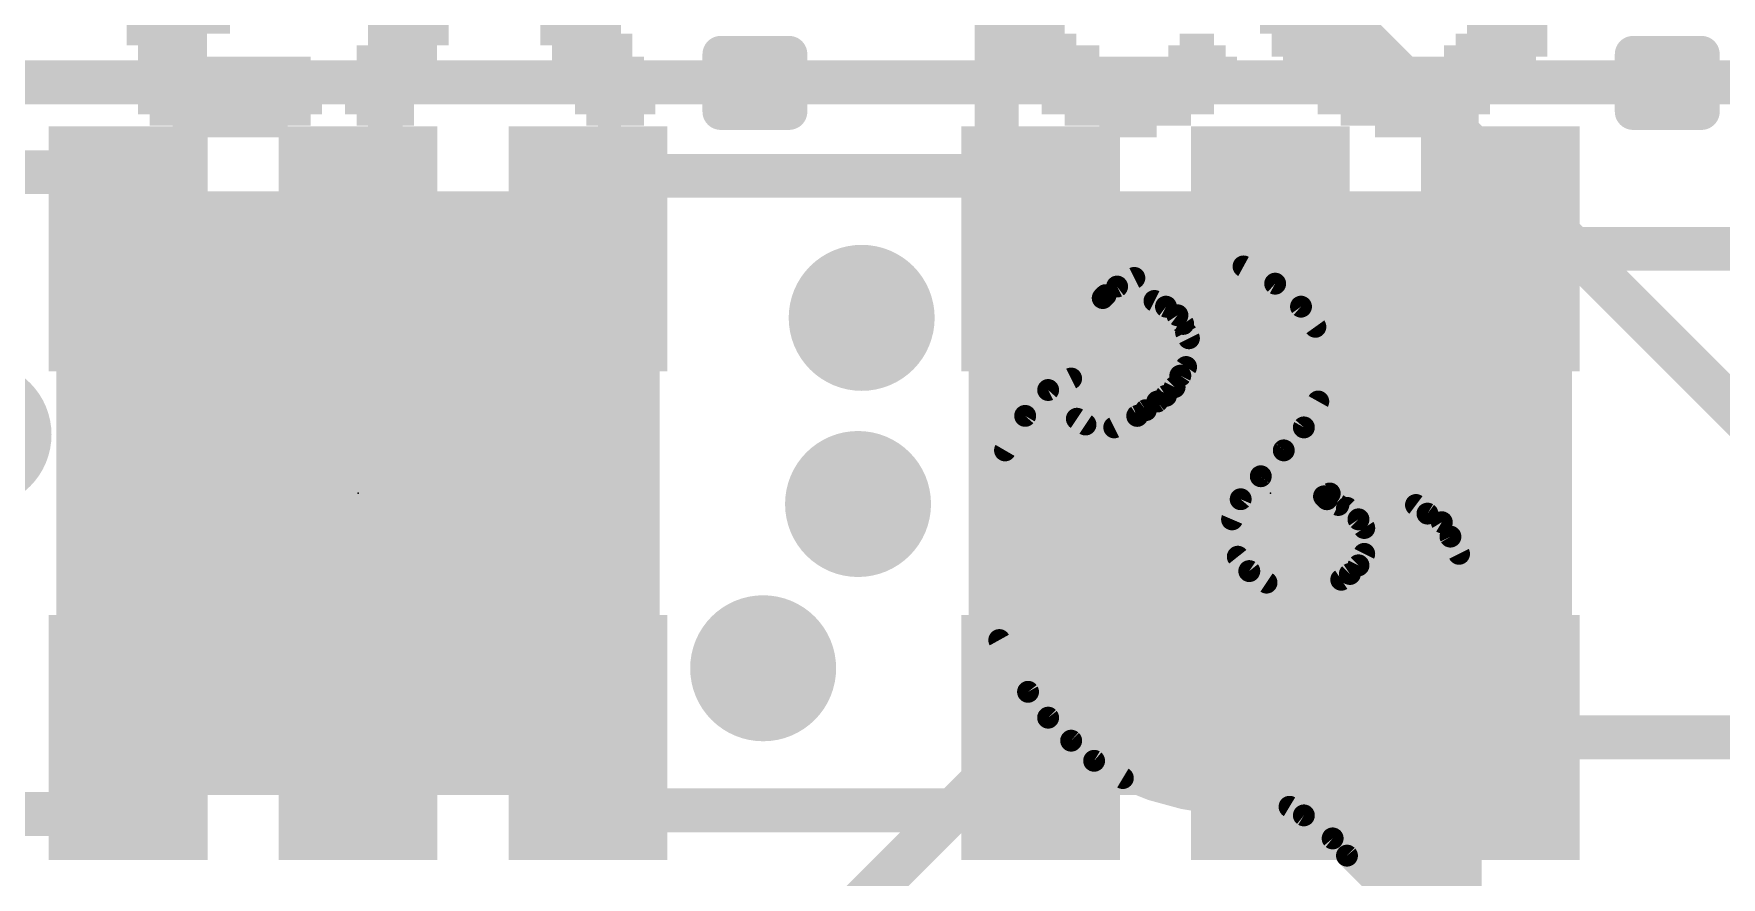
# Model space of a CAD drawing. Extents: x 0 to 108, y -62 to 34.
# Drawn here: x 14.43 to 20.3, y 19.3 to 22.24 of the extents above; entities that cross this region are included whole.
import ezdxf

# ---------------------------------------------------------------- set-up
doc = ezdxf.new("R2010")
doc.units = 0
for name, color, linetype in [('1', 12, 'CONTINUOUS'), ('16', 132, 'CONTINUOUS'), ('18', 110, 'CONTINUOUS'), ('21', 253, 'CONTINUOUS'), ('22', 253, 'CONTINUOUS'), ('23', 53, 'CONTINUOUS'), ('29', 253, 'CONTINUOUS'), ('39', 12, 'CONTINUOUS'), ('51', 253, 'CONTINUOUS')]:
    doc.layers.add(name, color=color, linetype=linetype)

# ---------------------------------------------------------------- blocks, each defined once
blk = doc.blocks.new('RECT')
blk.add_solid([(-0.5, -0.5), (0.5, -0.5), (-0.5, 0.5), (0.5, 0.5)])
blk = doc.blocks.new('ROUNDV')
at = {"const_width": 0.5}
blk.add_lwpolyline([(0, -0.25, 1), (0, 0.25, 1), (0, -0.25)], format="xyb", dxfattribs=at)

msp = doc.modelspace()

# ---------------------------------------------------------------- linework, layer by layer
at = {"layer": '1', "const_width": 0.1524}
for points in [[(32.0675, 22.0663), (8.255, 22.0663)], [(14.7194, 21.7542), (13.2587, 21.7542)], [(14.7575, 21.7161), (14.7194, 21.7542)], [(14.7575, 21.4875), (14.7575, 21.7161)], [(16.3575, 21.6526), (16.4464, 21.7415)], [(16.4464, 21.7415), (17.8309, 21.7415)], [(17.8309, 21.7415), (17.9325, 21.6399)], [(16.3575, 21.4875), (16.3575, 21.6526)], [(17.9325, 21.6399), (17.9325, 21.4875)], [(15.5575, 21.4875), (15.5575, 21.0185)], [(18.7325, 21.4875), (18.7325, 21.0185)], [(19.5325, 21.4875), (21.1075, 21.4875)], [(15.5575, 19.7875), (15.5575, 20.2883)], [(18.7325, 19.7875), (18.7325, 20.2883)], [(14.7575, 19.5335), (14.7575, 19.7875)], [(16.3575, 19.6478), (16.3575, 19.7875)], [(17.9325, 19.7875), (17.9325, 19.5335)], [(21.1075, 19.7875), (19.5325, 19.7875)], [(16.4718, 19.5335), (16.3575, 19.6478)], [(13.2206, 19.5208), (14.7448, 19.5208)], [(14.7448, 19.5208), (14.7575, 19.5335)], [(17.9325, 19.5335), (16.4718, 19.5335)]]:
    msp.add_lwpolyline(points, dxfattribs=at)
at = {"layer": '1', "const_width": 0.0762}
for points in [[(14.7463, 21.7811, 1), (14.6925, 21.7273)], [(14.7194, 21.7161, 1), (14.7194, 21.7923)], [(14.7956, 21.7161, 1), (14.7194, 21.7161)], [(16.4464, 21.7796, 1), (16.4464, 21.7034)], [(16.4733, 21.7146, 1), (16.4195, 21.7684)], [(17.8578, 21.7684, 1), (17.804, 21.7146)], [(17.8309, 21.7034, 1), (17.8309, 21.7796)], [(14.7306, 21.6892, 1), (14.7844, 21.743)], [(16.3956, 21.6526, 1), (16.3194, 21.6526)], [(16.3306, 21.6795, 1), (16.3844, 21.6257)], [(17.9706, 21.6399, 1), (17.8944, 21.6399)], [(17.9056, 21.613, 1), (17.9594, 21.6668)], [(15.5956, 21.4875, 1), (15.5194, 21.4875)], [(18.7706, 21.4875, 1), (18.6944, 21.4875)], [(19.5325, 21.5256, 1), (19.5325, 21.4494)], [(14.7194, 21.4875, 1), (14.7956, 21.4875)], [(16.3194, 21.4875, 1), (16.3956, 21.4875)], [(17.8944, 21.4875, 1), (17.9706, 21.4875)], [(15.5194, 21.0185, 1), (15.5956, 21.0185)], [(18.6944, 21.0185, 1), (18.7706, 21.0185)], [(15.5956, 20.2883, 1), (15.5194, 20.2883)], [(18.7706, 20.2883, 1), (18.6944, 20.2883)], [(14.7956, 19.7875, 1), (14.7194, 19.7875)], [(16.3956, 19.7875, 1), (16.3194, 19.7875)], [(17.9706, 19.7875, 1), (17.8944, 19.7875)], [(19.5325, 19.8256, 1), (19.5325, 19.7494)], [(15.5194, 19.7875, 1), (15.5956, 19.7875)], [(18.6944, 19.7875, 1), (18.7706, 19.7875)], [(16.3194, 19.6478, 1), (16.3956, 19.6478)], [(16.3844, 19.6747, 1), (16.3306, 19.6209)], [(14.7179, 19.5477, 1), (14.7717, 19.4939)], [(14.7194, 19.5335, 1), (14.7956, 19.5335)], [(14.7844, 19.5066, 1), (14.7306, 19.5604)], [(14.7448, 19.4827, 1), (14.7448, 19.5589)], [(16.4718, 19.5716, 1), (16.4718, 19.4954)], [(16.4449, 19.5066, 1), (16.4987, 19.5604)], [(17.8944, 19.5335, 1), (17.9706, 19.5335)], [(17.9325, 19.4954, 1), (17.9325, 19.5716)]]:
    msp.add_lwpolyline(points, format="xyb", dxfattribs=at)
at = {"layer": '16', "const_width": 0.1524}
for points in [[(17.78, 19.685), (17.78, 25.4)], [(18.796, 22.479), (23.5744, 17.7006)], [(17.145, 19.05), (17.78, 19.685)]]:
    msp.add_lwpolyline(points, dxfattribs=at)
at = {"layer": '16', "const_width": 0.0762}
for points in [[(17.8069, 19.6581, 1), (17.7531, 19.7119)], [(17.7419, 19.685, 1), (17.8181, 19.685)]]:
    msp.add_lwpolyline(points, format="xyb", dxfattribs=at)
at = {"layer": '21', "const_width": 0.127}
for points in [[(16.8195, 22.0645), (16.8195, 22.1645)], [(16.8195, 22.1645), (17.0575, 22.1645)], [(17.0575, 22.1645), (17.0575, 21.9645)], [(19.9945, 22.0645), (19.9945, 22.1645)], [(19.9945, 22.1645), (20.2325, 22.1645)], [(20.2325, 22.1645), (20.2325, 21.9645)], [(16.9575, 22.0645), (16.8195, 22.0645)], [(16.8195, 21.9645), (16.8195, 22.0645)], [(20.1325, 22.0645), (19.9945, 22.0645)], [(19.9945, 21.9645), (19.9945, 22.0645)], [(17.0575, 21.9645), (16.8195, 21.9645)], [(20.2325, 21.9645), (19.9945, 21.9645)]]:
    msp.add_lwpolyline(points, dxfattribs=at)
at = {"layer": '21', "const_width": 0.0635}
for points in [[(16.8513, 22.1645, 1), (16.7878, 22.1645)], [(16.8195, 22.1962, 1), (16.8195, 22.1328)], [(17.0892, 22.1645, 1), (17.0258, 22.1645)], [(17.0575, 22.1328, 1), (17.0575, 22.1962)], [(19.9945, 22.1962, 1), (19.9945, 22.1328)], [(20.0263, 22.1645, 1), (19.9628, 22.1645)], [(20.2643, 22.1645, 1), (20.2008, 22.1645)], [(20.2325, 22.1328, 1), (20.2325, 22.1962)], [(16.8195, 22.0963, 1), (16.8195, 22.0328)], [(16.8513, 22.0645, 1), (16.7878, 22.0645)], [(16.7878, 22.0645, 1), (16.8513, 22.0645)], [(16.9575, 22.0328, 1), (16.9575, 22.0963)], [(19.9945, 22.0963, 1), (19.9945, 22.0328)], [(20.0263, 22.0645, 1), (19.9628, 22.0645)], [(19.9628, 22.0645, 1), (20.0263, 22.0645)], [(20.1325, 22.0328, 1), (20.1325, 22.0963)], [(16.8195, 21.9962, 1), (16.8195, 21.9328)], [(17.0575, 21.9328, 1), (17.0575, 21.9962)], [(19.9945, 21.9962, 1), (19.9945, 21.9328)], [(20.2325, 21.9328, 1), (20.2325, 21.9962)], [(16.7878, 21.9645, 1), (16.8513, 21.9645)], [(17.0258, 21.9645, 1), (17.0892, 21.9645)], [(19.9628, 21.9645, 1), (20.0263, 21.9645)], [(20.2008, 21.9645, 1), (20.2643, 21.9645)]]:
    msp.add_lwpolyline(points, format="xyb", dxfattribs=at)
at = {"layer": '22', "const_width": 0.0762}
for points in [[(18.259, 21.386), (18.339, 21.416)], [(18.3289, 21.4122), (18.6643, 21.4122)], [(18.339, 21.416), (18.429, 21.446)], [(18.429, 21.446), (18.529, 21.446)], [(18.529, 21.446), (18.639, 21.426)], [(18.639, 21.426), (18.749, 21.366)], [(18.159, 21.326), (18.199, 21.356)], [(18.199, 21.356), (18.259, 21.386)], [(18.749, 21.366), (18.839, 21.286)], [(18.149, 21.316), (18.159, 21.326)], [(18.179, 21.316), (18.149, 21.316)], [(18.1723, 21.336), (18.7828, 21.336)], [(18.209, 21.326), (18.179, 21.316)], [(18.239, 21.326), (18.209, 21.326)], [(18.279, 21.316), (18.239, 21.326)], [(18.329, 21.306), (18.279, 21.316)], [(18.369, 21.286), (18.329, 21.306)], [(18.409, 21.256), (18.369, 21.286)], [(18.839, 21.286), (18.889, 21.216)], [(18.4039, 21.2598), (18.8577, 21.2598)], [(18.429, 21.226), (18.409, 21.256)], [(18.439, 21.196), (18.429, 21.226)], [(18.449, 21.176), (18.439, 21.196)], [(18.4452, 21.1836), (18.8998, 21.1836)], [(18.459, 21.146), (18.449, 21.176)], [(18.889, 21.216), (18.919, 21.126)], [(18.439, 21.076), (18.449, 21.116)], [(18.4469, 21.1074), (18.919, 21.1074)], [(18.449, 21.116), (18.459, 21.146)], [(18.919, 21.126), (18.919, 21.046)], [(18.399, 21.006), (18.419, 21.046)], [(18.419, 21.046), (18.439, 21.076)], [(18.919, 21.046), (18.899, 20.956)], [(17.879, 20.906), (17.959, 20.996)], [(17.959, 20.996), (18.039, 21.036)], [(18.0294, 21.0312), (18.039, 21.0312)], [(18.039, 21.036), (18.039, 20.956)], [(18.369, 20.976), (18.399, 21.006)], [(18.4116, 21.0312), (18.9157, 21.0312)], [(17.9226, 20.955), (18.0393, 20.955)], [(18.039, 20.956), (18.059, 20.896)], [(18.299, 20.926), (18.339, 20.956)], [(18.3377, 20.955), (18.8984, 20.955)], [(18.339, 20.956), (18.369, 20.976)], [(18.899, 20.956), (18.849, 20.866)], [(17.809, 20.786), (17.879, 20.906)], [(17.8631, 20.8788), (18.0848, 20.8788)], [(18.059, 20.896), (18.089, 20.876)], [(18.089, 20.876), (18.119, 20.866)], [(18.189, 20.866), (18.269, 20.906)], [(18.2146, 20.8788), (18.8561, 20.8788)], [(18.269, 20.906), (18.299, 20.926)], [(18.119, 20.866), (18.189, 20.866)], [(18.849, 20.866), (18.779, 20.786)], [(17.759, 20.646), (17.809, 20.786)], [(17.8187, 20.8026), (18.7935, 20.8026)], [(18.779, 20.786), (18.699, 20.696)], [(17.7877, 20.7264), (18.726, 20.7264)], [(18.699, 20.696), (18.629, 20.616)], [(17.729, 20.486), (17.759, 20.646)], [(17.7605, 20.6502), (18.6589, 20.6502)], [(18.919, 20.626), (18.939, 20.636)], [(18.939, 20.636), (18.959, 20.636)], [(18.959, 20.636), (18.999, 20.646)], [(18.999, 20.646), (19.079, 20.646)], [(19.079, 20.646), (19.139, 20.636)], [(19.139, 20.636), (19.239, 20.596)], [(18.629, 20.616), (18.599, 20.546)], [(18.929, 20.616), (18.919, 20.626)], [(18.969, 20.596), (18.929, 20.616)], [(18.999, 20.586), (18.969, 20.596)], [(19.039, 20.546), (18.999, 20.586)], [(19.239, 20.596), (19.279, 20.566)], [(17.7455, 20.574), (18.611, 20.574)], [(18.599, 20.546), (18.599, 20.476)], [(19.011, 20.574), (19.2683, 20.574)], [(19.059, 20.516), (19.039, 20.546)], [(19.069, 20.486), (19.059, 20.516)], [(19.279, 20.566), (19.329, 20.536)], [(19.329, 20.536), (19.359, 20.486)], [(17.739, 20.306), (17.729, 20.486)], [(17.7312, 20.4978), (18.599, 20.4978)], [(18.599, 20.476), (18.619, 20.416)], [(19.0651, 20.4978), (19.3519, 20.4978)], [(19.069, 20.456), (19.069, 20.486)], [(19.359, 20.486), (19.389, 20.426)], [(17.7326, 20.4216), (18.6171, 20.4216)], [(18.619, 20.416), (18.659, 20.366)], [(19.039, 20.386), (19.059, 20.426)], [(19.0568, 20.4216), (19.3905, 20.4216)], [(19.059, 20.426), (19.069, 20.456)], [(19.389, 20.426), (19.409, 20.366)], [(17.7368, 20.3454), (18.6899, 20.3454)], [(18.659, 20.366), (18.719, 20.326)], [(18.979, 20.336), (19.009, 20.356)], [(18.9931, 20.3454), (19.4113, 20.3454)], [(19.009, 20.356), (19.039, 20.386)], [(19.409, 20.366), (19.429, 20.186)], [(17.789, 20.126), (17.739, 20.306)], [(18.719, 20.326), (18.799, 20.306)], [(18.799, 20.306), (18.879, 20.306)], [(18.879, 20.306), (18.929, 20.316)], [(18.929, 20.316), (18.979, 20.336)], [(17.7492, 20.2692), (19.4198, 20.2692)], [(17.7704, 20.193), (19.4282, 20.193)], [(19.429, 20.186), (19.429, 18.906)], [(17.889, 19.946), (17.789, 20.126)], [(17.7941, 20.1168), (19.429, 20.1168)], [(17.8364, 20.0406), (19.429, 20.0406)], [(17.8788, 19.9644), (19.429, 19.9644)], [(17.959, 19.856), (17.889, 19.946)], [(17.934, 19.8882), (19.429, 19.8882)], [(18.039, 19.776), (17.959, 19.856)], [(18.003, 19.812), (19.429, 19.812)], [(18.119, 19.706), (18.039, 19.776)], [(18.0849, 19.7358), (19.429, 19.7358)], [(18.219, 19.646), (18.119, 19.706)], [(18.1963, 19.6596), (19.429, 19.6596)], [(18.319, 19.606), (18.219, 19.646)], [(18.429, 19.576), (18.319, 19.606)], [(18.4019, 19.5834), (19.429, 19.5834)], [(18.549, 19.556), (18.429, 19.576)], [(18.739, 19.556), (18.549, 19.556)], [(18.799, 19.546), (18.739, 19.556)], [(18.849, 19.516), (18.799, 19.546)], [(18.949, 19.436), (18.849, 19.516)], [(18.86, 19.5072), (19.429, 19.5072)], [(18.999, 19.376), (18.949, 19.436)], [(18.9532, 19.431), (19.429, 19.431)], [(19.129, 19.246), (18.999, 19.376)], [(19.0202, 19.3548), (19.429, 19.3548)], [(19.0964, 19.2786), (19.429, 19.2786)]]:
    msp.add_lwpolyline(points, dxfattribs=at)
at = {"layer": '22', "const_width": 0.0381}
for points in [[(18.3289, 21.4313, 1), (18.3289, 21.3932)], [(18.333, 21.4341, 1), (18.345, 21.3979)], [(18.3457, 21.3982, 1), (18.3323, 21.4338)], [(18.429, 21.4651, 1), (18.429, 21.427)], [(18.435, 21.4279, 1), (18.423, 21.4641)], [(18.5324, 21.4647, 1), (18.5256, 21.4273)], [(18.529, 21.427, 1), (18.529, 21.4651)], [(18.6481, 21.4427, 1), (18.6299, 21.4093)], [(18.6356, 21.4073, 1), (18.6424, 21.4447)], [(18.6643, 21.3932, 1), (18.6643, 21.4313)], [(18.1905, 21.373, 1), (18.2075, 21.339)], [(18.2104, 21.3408, 1), (18.1876, 21.3712)], [(18.2523, 21.4038, 1), (18.2657, 21.3682)], [(18.2675, 21.369, 1), (18.2505, 21.403)], [(18.7617, 21.3802, 1), (18.7363, 21.3518)], [(18.7399, 21.3493, 1), (18.7581, 21.3827)], [(18.149, 21.3351, 1), (18.149, 21.297)], [(18.1355, 21.3295, 1), (18.1625, 21.3025)], [(18.1476, 21.3412, 1), (18.1704, 21.3108)], [(18.1725, 21.3125, 1), (18.1455, 21.3395)], [(18.1723, 21.3551, 1), (18.1723, 21.317)], [(18.173, 21.3341, 1), (18.185, 21.2979)], [(18.179, 21.297, 1), (18.179, 21.3351)], [(18.209, 21.3451, 1), (18.209, 21.307)], [(18.215, 21.3079, 1), (18.203, 21.3441)], [(18.2436, 21.3445, 1), (18.2344, 21.3075)], [(18.239, 21.307, 1), (18.239, 21.3451)], [(18.2827, 21.3347, 1), (18.2753, 21.2973)], [(18.2744, 21.2975, 1), (18.2836, 21.3345)], [(18.3375, 21.323, 1), (18.3205, 21.289)], [(18.3253, 21.2873, 1), (18.3327, 21.3247)], [(18.3804, 21.3012, 1), (18.3576, 21.2708)], [(18.3605, 21.269, 1), (18.3775, 21.303)], [(18.7828, 21.317, 1), (18.7828, 21.3551)], [(18.8545, 21.2971, 1), (18.8235, 21.2749)], [(18.8263, 21.2718, 1), (18.8517, 21.3002)], [(18.4039, 21.2789, 1), (18.4039, 21.2408)], [(18.4249, 21.2666, 1), (18.3931, 21.2454)], [(18.3976, 21.2408, 1), (18.4204, 21.2712)], [(18.4471, 21.232, 1), (18.4109, 21.22)], [(18.8577, 21.2408, 1), (18.8577, 21.2789)], [(18.4131, 21.2154, 1), (18.4449, 21.2366)], [(18.456, 21.2045, 1), (18.422, 21.1875)], [(18.4209, 21.19, 1), (18.4571, 21.202)], [(18.4452, 21.2027, 1), (18.4452, 21.1646)], [(18.4671, 21.182, 1), (18.4309, 21.17)], [(18.432, 21.1675, 1), (18.466, 21.1845)], [(18.9071, 21.222, 1), (18.8709, 21.21)], [(18.8735, 21.2049, 1), (18.9045, 21.2271)], [(18.8998, 21.1646, 1), (18.8998, 21.2027)], [(18.4469, 21.1265, 1), (18.4469, 21.0884)], [(18.4675, 21.1114, 1), (18.4305, 21.1206)], [(18.4771, 21.14, 1), (18.4409, 21.152)], [(18.4409, 21.14, 1), (18.4771, 21.152)], [(18.9381, 21.126, 1), (18.9, 21.126)], [(18.9009, 21.12, 1), (18.9371, 21.132)], [(18.919, 21.0884, 1), (18.919, 21.1265)], [(18.436, 21.0375, 1), (18.402, 21.0545)], [(18.4205, 21.0806, 1), (18.4575, 21.0714)], [(18.4549, 21.0654, 1), (18.4231, 21.0866)], [(18.4309, 21.122, 1), (18.4671, 21.11)], [(18.9376, 21.0419, 1), (18.9004, 21.0501)], [(17.9505, 21.013, 1), (17.9675, 20.979)], [(17.9732, 20.9833, 1), (17.9448, 21.0087)], [(18.0294, 21.0503, 1), (18.0294, 21.0122)], [(18.0581, 21.036, 1), (18.02, 21.036)], [(18.0475, 21.019, 1), (18.0305, 21.053)], [(18.039, 21.0122, 1), (18.039, 21.0503)], [(18.382, 21.0145, 1), (18.416, 20.9975)], [(18.4125, 20.9925, 1), (18.3855, 21.0195)], [(18.4116, 21.0503, 1), (18.4116, 21.0122)], [(18.4031, 21.0566, 1), (18.4349, 21.0354)], [(18.9, 21.046, 1), (18.9381, 21.046)], [(18.9157, 21.0122, 1), (18.9157, 21.0503)], [(17.9226, 20.9741, 1), (17.9226, 20.936)], [(18.0571, 20.962, 1), (18.0209, 20.95)], [(18.02, 20.956, 1), (18.0581, 20.956)], [(18.0393, 20.936, 1), (18.0393, 20.9741)], [(18.3377, 20.9741, 1), (18.3377, 20.936)], [(18.3284, 20.9719, 1), (18.3496, 20.9401)], [(18.3504, 20.9408, 1), (18.3276, 20.9712)], [(18.3555, 20.9895, 1), (18.3825, 20.9625)], [(18.3796, 20.9601, 1), (18.3584, 20.9919)], [(18.8804, 20.9601, 1), (18.9176, 20.9519)], [(18.9157, 20.9467, 1), (18.8823, 20.9653)], [(18.8984, 20.936, 1), (18.8984, 20.9741)], [(17.8631, 20.8979, 1), (17.8631, 20.8598)], [(17.8648, 20.9187, 1), (17.8932, 20.8933)], [(17.8955, 20.8964, 1), (17.8625, 20.9156)], [(18.0696, 20.9119, 1), (18.0484, 20.8801)], [(18.0409, 20.89, 1), (18.0771, 20.902)], [(18.095, 20.8941, 1), (18.083, 20.8579)], [(18.0784, 20.8601, 1), (18.0996, 20.8919)], [(18.0848, 20.8598, 1), (18.0848, 20.8979)], [(18.2146, 20.8979, 1), (18.2146, 20.8598)], [(18.2584, 20.9219, 1), (18.2796, 20.8901)], [(18.2775, 20.889, 1), (18.2605, 20.923)], [(18.2876, 20.9412, 1), (18.3104, 20.9108)], [(18.3096, 20.9101, 1), (18.2884, 20.9419)], [(18.8561, 20.8598, 1), (18.8561, 20.8979)], [(18.119, 20.885, 1), (18.119, 20.8469)], [(18.113, 20.8479, 1), (18.125, 20.8841)], [(18.1805, 20.883, 1), (18.1975, 20.849)], [(18.189, 20.8469, 1), (18.189, 20.885)], [(18.8323, 20.8753, 1), (18.8657, 20.8567)], [(18.8633, 20.8535, 1), (18.8347, 20.8785)], [(17.7925, 20.7956, 1), (17.8255, 20.7764)], [(17.8269, 20.7796, 1), (17.7911, 20.7924)], [(17.8187, 20.8217, 1), (17.8187, 20.7836)], [(18.7647, 20.7985, 1), (18.7933, 20.7735)], [(18.7932, 20.7733, 1), (18.7648, 20.7987)], [(18.7935, 20.7836, 1), (18.7935, 20.8217)], [(17.7877, 20.7455, 1), (17.7877, 20.7074)], [(18.7133, 20.6835, 1), (18.6847, 20.7085)], [(18.726, 20.7074, 1), (18.726, 20.7455)], [(17.7777, 20.6425, 1), (17.7403, 20.6495)], [(17.7605, 20.6693, 1), (17.7605, 20.6312)], [(18.6589, 20.6312, 1), (18.6589, 20.6693)], [(18.6848, 20.7087, 1), (18.7132, 20.6833)], [(18.939, 20.655, 1), (18.939, 20.6169)], [(18.9475, 20.619, 1), (18.9305, 20.653)], [(18.9544, 20.6545, 1), (18.9636, 20.6175)], [(18.959, 20.6169, 1), (18.959, 20.655)], [(18.999, 20.6651, 1), (18.999, 20.627)], [(19.0036, 20.6275, 1), (18.9944, 20.6645)], [(19.0821, 20.6648, 1), (19.0759, 20.6272)], [(19.079, 20.627, 1), (19.079, 20.6651)], [(19.1461, 20.6537, 1), (19.1319, 20.6183)], [(19.1359, 20.6172, 1), (19.1421, 20.6548)], [(17.7411, 20.6524, 1), (17.7769, 20.6396)], [(18.6147, 20.6285, 1), (18.6433, 20.6035)], [(18.6465, 20.6085, 1), (18.6115, 20.6235)], [(18.9325, 20.6395, 1), (18.9055, 20.6125)], [(18.9105, 20.643, 1), (18.9275, 20.609)], [(18.9375, 20.633, 1), (18.9205, 20.599)], [(18.9155, 20.6025, 1), (18.9425, 20.6295)], [(18.975, 20.6141, 1), (18.963, 20.5779)], [(18.9605, 20.579, 1), (18.9775, 20.613)], [(19.0125, 20.5995, 1), (18.9855, 20.5725)], [(18.993, 20.5679, 1), (19.005, 20.6041)], [(19.2504, 20.6112, 1), (19.2276, 20.5808)], [(19.2319, 20.5783, 1), (19.2461, 20.6137)], [(17.7455, 20.5931, 1), (17.7455, 20.555)], [(18.6181, 20.546, 1), (18.58, 20.546)], [(18.5815, 20.5535, 1), (18.6165, 20.5385)], [(18.611, 20.555, 1), (18.611, 20.5931)], [(19.011, 20.5931, 1), (19.011, 20.555)], [(19.0549, 20.5566, 1), (19.0231, 20.5354)], [(19.0255, 20.5325, 1), (19.0525, 20.5595)], [(19.0771, 20.522, 1), (19.0409, 20.51)], [(19.2888, 20.5823, 1), (19.2692, 20.5497)], [(19.2676, 20.5508, 1), (19.2904, 20.5812)], [(19.2683, 20.555, 1), (19.2683, 20.5931)], [(19.3453, 20.5458, 1), (19.3127, 20.5262)], [(19.3192, 20.5197, 1), (19.3388, 20.5523)], [(17.748, 20.4871, 1), (17.71, 20.4849)], [(17.7103, 20.4895, 1), (17.7477, 20.4825)], [(17.7312, 20.5169, 1), (17.7312, 20.4788)], [(18.6171, 20.482, 1), (18.5809, 20.47)], [(18.599, 20.4788, 1), (18.599, 20.5169)], [(19.0431, 20.5054, 1), (19.0749, 20.5266)], [(19.0651, 20.5169, 1), (19.0651, 20.4788)], [(19.0881, 20.486, 1), (19.05, 20.486)], [(19.0509, 20.48, 1), (19.0871, 20.492)], [(19.376, 20.4945, 1), (19.342, 20.4775)], [(19.3427, 20.4762, 1), (19.3753, 20.4958)], [(19.3519, 20.4788, 1), (19.3519, 20.5169)], [(17.7326, 20.4407, 1), (17.7326, 20.4026)], [(18.58, 20.476, 1), (18.6181, 20.476)], [(18.6339, 20.4279, 1), (18.6041, 20.4041)], [(18.6009, 20.41, 1), (18.6371, 20.422)], [(18.6171, 20.4026, 1), (18.6171, 20.4407)], [(19.0568, 20.4407, 1), (19.0568, 20.4026)], [(19.0409, 20.432, 1), (19.0771, 20.42)], [(19.076, 20.4175, 1), (19.042, 20.4345)], [(19.05, 20.456, 1), (19.0881, 20.456)], [(19.0871, 20.45, 1), (19.0509, 20.462)], [(19.4071, 20.432, 1), (19.3709, 20.42)], [(19.372, 20.4175, 1), (19.406, 20.4345)], [(19.3905, 20.4026, 1), (19.3905, 20.4407)], [(17.7368, 20.3645, 1), (17.7368, 20.3264)], [(18.6696, 20.3819, 1), (18.6484, 20.3501)], [(18.6441, 20.3541, 1), (18.6739, 20.3779)], [(18.6899, 20.3264, 1), (18.6899, 20.3645)], [(18.9931, 20.3645, 1), (18.9931, 20.3264)], [(18.9955, 20.3695, 1), (19.0225, 20.3425)], [(19.0196, 20.3401, 1), (18.9984, 20.3719)], [(19.022, 20.3945, 1), (19.056, 20.3775)], [(19.0525, 20.3725, 1), (19.0255, 20.3995)], [(19.4279, 20.3681, 1), (19.3901, 20.3639)], [(19.3909, 20.36, 1), (19.4271, 20.372)], [(19.4113, 20.3264, 1), (19.4113, 20.3645)], [(17.7574, 20.3111, 1), (17.7206, 20.3009)], [(17.72, 20.3049, 1), (17.758, 20.3071)], [(18.7236, 20.3445, 1), (18.7144, 20.3075)], [(18.7084, 20.3101, 1), (18.7296, 20.3419)], [(18.799, 20.3251, 1), (18.799, 20.287)], [(18.7944, 20.2875, 1), (18.8036, 20.3245)], [(18.8753, 20.3247, 1), (18.8827, 20.2873)], [(18.879, 20.287, 1), (18.879, 20.3251)], [(18.9219, 20.3337, 1), (18.9361, 20.2983)], [(18.9327, 20.2973, 1), (18.9253, 20.3347)], [(18.9684, 20.3519, 1), (18.9896, 20.3201)], [(18.9861, 20.3183, 1), (18.9719, 20.3537)], [(17.7492, 20.2883, 1), (17.7492, 20.2502)], [(19.4198, 20.2502, 1), (19.4198, 20.2883)], [(17.7704, 20.2121, 1), (17.7704, 20.174)], [(19.4481, 20.186, 1), (19.41, 20.186)], [(19.4101, 20.1839, 1), (19.4479, 20.1881)], [(19.4282, 20.174, 1), (19.4282, 20.2121)], [(17.8057, 20.1353, 1), (17.7723, 20.1167)], [(17.7706, 20.1209, 1), (17.8074, 20.1311)], [(17.7941, 20.1359, 1), (17.7941, 20.0978)], [(19.429, 20.0978, 1), (19.429, 20.1359)], [(17.8364, 20.0597, 1), (17.8364, 20.0216)], [(19.429, 20.0216, 1), (19.429, 20.0597)], [(17.8788, 19.9835, 1), (17.8788, 19.9454)], [(17.904, 19.9577, 1), (17.874, 19.9343)], [(17.8723, 19.9367, 1), (17.9057, 19.9553)], [(19.429, 19.9454, 1), (19.429, 19.9835)], [(17.934, 19.9073, 1), (17.934, 19.8692)], [(19.429, 19.8692, 1), (19.429, 19.9073)], [(17.9725, 19.8695, 1), (17.9455, 19.8425)], [(17.944, 19.8443, 1), (17.974, 19.8677)], [(18.003, 19.8311, 1), (18.003, 19.793)], [(19.429, 19.793, 1), (19.429, 19.8311)], [(18.0515, 19.7903, 1), (18.0265, 19.7617)], [(18.0255, 19.7625, 1), (18.0525, 19.7895)], [(18.0849, 19.7549, 1), (18.0849, 19.7168)], [(18.1288, 19.7223, 1), (18.1092, 19.6897)], [(18.1065, 19.6917, 1), (18.1315, 19.7203)], [(19.429, 19.7168, 1), (19.429, 19.7549)], [(18.1963, 19.6787, 1), (18.1963, 19.6406)], [(18.2261, 19.6637, 1), (18.2119, 19.6283)], [(18.2092, 19.6297, 1), (18.2288, 19.6623)], [(19.429, 19.6406, 1), (19.429, 19.6787)], [(18.324, 19.6244, 1), (18.314, 19.5876)], [(18.3119, 19.5883, 1), (18.3261, 19.6237)], [(18.4019, 19.6025, 1), (18.4019, 19.5644)], [(19.429, 19.5644, 1), (19.429, 19.6025)], [(18.4321, 19.5948, 1), (18.4259, 19.5572)], [(18.424, 19.5576, 1), (18.434, 19.5944)], [(18.549, 19.5751, 1), (18.549, 19.537)], [(18.5459, 19.5372, 1), (18.5521, 19.5748)], [(18.7421, 19.5748, 1), (18.7359, 19.5372)], [(18.739, 19.537, 1), (18.739, 19.5751)], [(18.8088, 19.5623, 1), (18.7892, 19.5297)], [(18.7959, 19.5272, 1), (18.8021, 19.5648)], [(18.8609, 19.5309, 1), (18.8371, 19.5011)], [(18.8392, 19.4997, 1), (18.8588, 19.5323)], [(18.86, 19.5263, 1), (18.86, 19.4882)], [(19.429, 19.4882, 1), (19.429, 19.5263)], [(18.9636, 19.4482, 1), (18.9344, 19.4238)], [(18.9532, 19.4501, 1), (18.9532, 19.412)], [(18.9371, 19.4211, 1), (18.9609, 19.4509)], [(19.429, 19.412, 1), (19.429, 19.4501)], [(19.0125, 19.3895, 1), (18.9855, 19.3625)], [(18.9844, 19.3638, 1), (19.0136, 19.3882)], [(19.0202, 19.3739, 1), (19.0202, 19.3358)], [(19.429, 19.3358, 1), (19.429, 19.3739)], [(19.0964, 19.2977, 1), (19.0964, 19.2596)], [(19.429, 19.2596, 1), (19.429, 19.2977)]]:
    msp.add_lwpolyline(points, format="xyb", dxfattribs=at)
at = {"layer": '23'}
for p in [(15.5575, 20.6375), (18.7325, 20.6375)]:
    msp.add_point(p, dxfattribs=at)
at = {"layer": '51', "const_width": 0.1}
for points in [[(14.5575, 19.6375), (14.5575, 21.6375)], [(14.5575, 21.6375), (16.5575, 21.6375)], [(16.5575, 21.6375), (16.5575, 19.6375)], [(17.7325, 19.6375), (17.7325, 21.6375)], [(17.7325, 21.6375), (19.7325, 21.6375)], [(19.7325, 21.6375), (19.7325, 19.6375)], [(14.9075, 21.5875), (14.6075, 21.5875)], [(14.6075, 21.5875), (14.6075, 21.0875)], [(14.9075, 21.0875), (14.9075, 21.5875)], [(15.7075, 21.5875), (15.4075, 21.5875)], [(15.4075, 21.5875), (15.4075, 21.0875)], [(15.7075, 21.0875), (15.7075, 21.5875)], [(16.5075, 21.5875), (16.2075, 21.5875)], [(16.2075, 21.5875), (16.2075, 21.0875)], [(16.5075, 21.0875), (16.5075, 21.5875)], [(18.0825, 21.5875), (17.7825, 21.5875)], [(17.7825, 21.5875), (17.7825, 21.0875)], [(18.0825, 21.0875), (18.0825, 21.5875)], [(18.8825, 21.5875), (18.5825, 21.5875)], [(18.5825, 21.5875), (18.5825, 21.0875)], [(18.8825, 21.0875), (18.8825, 21.5875)], [(19.6825, 21.5875), (19.3825, 21.5875)], [(19.3825, 21.5875), (19.3825, 21.0875)], [(19.6825, 21.0875), (19.6825, 21.5875)], [(14.6075, 21.0875), (14.9075, 21.0875)], [(15.4075, 21.0875), (15.7075, 21.0875)], [(16.2075, 21.0875), (16.5075, 21.0875)], [(17.7825, 21.0875), (18.0825, 21.0875)], [(18.5825, 21.0875), (18.8825, 21.0875)], [(19.3825, 21.0875), (19.6825, 21.0875)], [(14.6075, 19.6875), (14.6075, 20.1875)], [(14.6075, 20.1875), (14.9075, 20.1875)], [(14.9075, 20.1875), (14.9075, 19.6875)], [(15.4075, 19.6875), (15.4075, 20.1875)], [(15.4075, 20.1875), (15.7075, 20.1875)], [(15.7075, 20.1875), (15.7075, 19.6875)], [(16.2075, 20.1875), (16.2075, 19.6875)], [(16.5075, 20.1875), (16.2075, 20.1875)], [(16.5075, 19.6875), (16.5075, 20.1875)], [(17.7825, 19.6875), (17.7825, 20.1875)], [(17.7825, 20.1875), (18.0825, 20.1875)], [(18.0825, 20.1875), (18.0825, 19.6875)], [(18.5825, 19.6875), (18.5825, 20.1875)], [(18.5825, 20.1875), (18.8825, 20.1875)], [(18.8825, 20.1875), (18.8825, 19.6875)], [(19.3825, 20.1875), (19.3825, 19.6875)], [(19.6825, 20.1875), (19.3825, 20.1875)], [(19.6825, 19.6875), (19.6825, 20.1875)], [(14.9075, 19.6875), (14.6075, 19.6875)], [(15.7075, 19.6875), (15.4075, 19.6875)], [(16.2075, 19.6875), (16.5075, 19.6875)], [(18.0825, 19.6875), (17.7825, 19.6875)], [(18.8825, 19.6875), (18.5825, 19.6875)], [(19.3825, 19.6875), (19.6825, 19.6875)], [(16.5575, 19.6375), (14.5575, 19.6375)], [(19.7325, 19.6375), (17.7325, 19.6375)]]:
    msp.add_lwpolyline(points, dxfattribs=at)
at = {"layer": '51', "const_width": 0.05}
for points in [[(14.5825, 21.6375, 1), (14.5325, 21.6375)], [(14.5575, 21.6625, 1), (14.5575, 21.6125)], [(16.5825, 21.6375, 1), (16.5325, 21.6375)], [(16.5575, 21.6125, 1), (16.5575, 21.6625)], [(17.7575, 21.6375, 1), (17.7075, 21.6375)], [(17.7325, 21.6625, 1), (17.7325, 21.6125)], [(19.7575, 21.6375, 1), (19.7075, 21.6375)], [(19.7325, 21.6125, 1), (19.7325, 21.6625)], [(14.6075, 21.6125, 1), (14.6075, 21.5625)], [(14.6325, 21.5875, 1), (14.5825, 21.5875)], [(14.9325, 21.5875, 1), (14.8825, 21.5875)], [(14.9075, 21.5625, 1), (14.9075, 21.6125)], [(15.4075, 21.6125, 1), (15.4075, 21.5625)], [(15.4325, 21.5875, 1), (15.3825, 21.5875)], [(15.7325, 21.5875, 1), (15.6825, 21.5875)], [(15.7075, 21.5625, 1), (15.7075, 21.6125)], [(16.2075, 21.6125, 1), (16.2075, 21.5625)], [(16.2325, 21.5875, 1), (16.1825, 21.5875)], [(16.5325, 21.5875, 1), (16.4825, 21.5875)], [(16.5075, 21.5625, 1), (16.5075, 21.6125)], [(17.7825, 21.6125, 1), (17.7825, 21.5625)], [(17.8075, 21.5875, 1), (17.7575, 21.5875)], [(18.1075, 21.5875, 1), (18.0575, 21.5875)], [(18.0825, 21.5625, 1), (18.0825, 21.6125)], [(18.5825, 21.6125, 1), (18.5825, 21.5625)], [(18.6075, 21.5875, 1), (18.5575, 21.5875)], [(18.9075, 21.5875, 1), (18.8575, 21.5875)], [(18.8825, 21.5625, 1), (18.8825, 21.6125)], [(19.3825, 21.6125, 1), (19.3825, 21.5625)], [(19.4075, 21.5875, 1), (19.3575, 21.5875)], [(19.7075, 21.5875, 1), (19.6575, 21.5875)], [(19.6825, 21.5625, 1), (19.6825, 21.6125)], [(14.6075, 21.1125, 1), (14.6075, 21.0625)], [(14.5825, 21.0875, 1), (14.6325, 21.0875)], [(14.8825, 21.0875, 1), (14.9325, 21.0875)], [(14.9075, 21.0625, 1), (14.9075, 21.1125)], [(15.4075, 21.1125, 1), (15.4075, 21.0625)], [(15.3825, 21.0875, 1), (15.4325, 21.0875)], [(15.6825, 21.0875, 1), (15.7325, 21.0875)], [(15.7075, 21.0625, 1), (15.7075, 21.1125)], [(16.2075, 21.1125, 1), (16.2075, 21.0625)], [(16.1825, 21.0875, 1), (16.2325, 21.0875)], [(16.4825, 21.0875, 1), (16.5325, 21.0875)], [(16.5075, 21.0625, 1), (16.5075, 21.1125)], [(17.7825, 21.1125, 1), (17.7825, 21.0625)], [(17.7575, 21.0875, 1), (17.8075, 21.0875)], [(18.0575, 21.0875, 1), (18.1075, 21.0875)], [(18.0825, 21.0625, 1), (18.0825, 21.1125)], [(18.5825, 21.1125, 1), (18.5825, 21.0625)], [(18.5575, 21.0875, 1), (18.6075, 21.0875)], [(18.8575, 21.0875, 1), (18.9075, 21.0875)], [(18.8825, 21.0625, 1), (18.8825, 21.1125)], [(19.3825, 21.1125, 1), (19.3825, 21.0625)], [(19.3575, 21.0875, 1), (19.4075, 21.0875)], [(19.6575, 21.0875, 1), (19.7075, 21.0875)], [(19.6825, 21.0625, 1), (19.6825, 21.1125)], [(14.6325, 20.1875, 1), (14.5825, 20.1875)], [(14.6075, 20.2125, 1), (14.6075, 20.1625)], [(14.9325, 20.1875, 1), (14.8825, 20.1875)], [(14.9075, 20.1625, 1), (14.9075, 20.2125)], [(15.4325, 20.1875, 1), (15.3825, 20.1875)], [(15.4075, 20.2125, 1), (15.4075, 20.1625)], [(15.7325, 20.1875, 1), (15.6825, 20.1875)], [(15.7075, 20.1625, 1), (15.7075, 20.2125)], [(16.2325, 20.1875, 1), (16.1825, 20.1875)], [(16.2075, 20.2125, 1), (16.2075, 20.1625)], [(16.5325, 20.1875, 1), (16.4825, 20.1875)], [(16.5075, 20.1625, 1), (16.5075, 20.2125)], [(17.8075, 20.1875, 1), (17.7575, 20.1875)], [(17.7825, 20.2125, 1), (17.7825, 20.1625)], [(18.1075, 20.1875, 1), (18.0575, 20.1875)], [(18.0825, 20.1625, 1), (18.0825, 20.2125)], [(18.6075, 20.1875, 1), (18.5575, 20.1875)], [(18.5825, 20.2125, 1), (18.5825, 20.1625)], [(18.9075, 20.1875, 1), (18.8575, 20.1875)], [(18.8825, 20.1625, 1), (18.8825, 20.2125)], [(19.4075, 20.1875, 1), (19.3575, 20.1875)], [(19.3825, 20.2125, 1), (19.3825, 20.1625)], [(19.7075, 20.1875, 1), (19.6575, 20.1875)], [(19.6825, 20.1625, 1), (19.6825, 20.2125)], [(14.6075, 19.7125, 1), (14.6075, 19.6625)], [(14.9075, 19.6625, 1), (14.9075, 19.7125)], [(15.4075, 19.7125, 1), (15.4075, 19.6625)], [(15.7075, 19.6625, 1), (15.7075, 19.7125)], [(16.2075, 19.7125, 1), (16.2075, 19.6625)], [(16.5075, 19.6625, 1), (16.5075, 19.7125)], [(17.7825, 19.7125, 1), (17.7825, 19.6625)], [(18.0825, 19.6625, 1), (18.0825, 19.7125)], [(18.5825, 19.7125, 1), (18.5825, 19.6625)], [(18.8825, 19.6625, 1), (18.8825, 19.7125)], [(19.3825, 19.7125, 1), (19.3825, 19.6625)], [(19.6825, 19.6625, 1), (19.6825, 19.7125)], [(14.5575, 19.6625, 1), (14.5575, 19.6125)], [(14.5825, 19.6875, 1), (14.6325, 19.6875)], [(14.8825, 19.6875, 1), (14.9325, 19.6875)], [(15.3825, 19.6875, 1), (15.4325, 19.6875)], [(15.6825, 19.6875, 1), (15.7325, 19.6875)], [(16.1825, 19.6875, 1), (16.2325, 19.6875)], [(16.4825, 19.6875, 1), (16.5325, 19.6875)], [(16.5575, 19.6125, 1), (16.5575, 19.6625)], [(17.7325, 19.6625, 1), (17.7325, 19.6125)], [(17.7575, 19.6875, 1), (17.8075, 19.6875)], [(18.0575, 19.6875, 1), (18.1075, 19.6875)], [(18.5575, 19.6875, 1), (18.6075, 19.6875)], [(18.8575, 19.6875, 1), (18.9075, 19.6875)], [(19.3575, 19.6875, 1), (19.4075, 19.6875)], [(19.6575, 19.6875, 1), (19.7075, 19.6875)], [(19.7325, 19.6125, 1), (19.7325, 19.6625)], [(14.5325, 19.6375, 1), (14.5825, 19.6375)], [(16.5325, 19.6375, 1), (16.5825, 19.6375)], [(17.7075, 19.6375, 1), (17.7575, 19.6375)], [(19.7075, 19.6375, 1), (19.7575, 19.6375)]]:
    msp.add_lwpolyline(points, format="xyb", dxfattribs=at)

# ---------------------------------------------------------------- block references
at = {"layer": '1', "xscale": 0.7, "yscale": 0.4, "rotation": 90}
for p in [(14.7575, 21.4875), (15.5575, 21.4875), (16.3575, 21.4875), (17.9325, 21.4875), (18.7325, 21.4875), (19.5325, 21.4875), (14.7575, 19.7875), (15.5575, 19.7875), (16.3575, 19.7875), (17.9325, 19.7875), (18.7325, 19.7875), (19.5325, 19.7875)]:
    msp.add_blockref('RECT', p, dxfattribs=at)
at = {"layer": '18', "xscale": 0.508, "yscale": 0.508}
for p in [(17.3101, 21.2471), (17.3101, 21.2471), (15.5575, 21.0185), (15.5575, 21.0185), (18.7325, 21.0185), (18.7325, 21.0185), (14.2367, 20.8407), (14.2367, 20.8407), (14.859, 20.7137), (14.859, 20.7137), (16.3449, 20.6248), (16.3449, 20.6248), (17.2974, 20.5994), (17.2974, 20.5994), (15.5575, 20.2883), (15.5575, 20.2883), (18.7325, 20.2883), (18.7325, 20.2883), (16.9672, 20.0279), (16.9672, 20.0279)]:
    msp.add_blockref('ROUNDV', p, dxfattribs=at)
at = {"layer": '22', "yscale": 0.04}
for p, xscale in [((14.9322, 22.2555), 0.36), ((15.7322, 22.2555), 0.28), ((16.3322, 22.2555), 0.28), ((17.8767, 22.2555), 0.28), ((18.8567, 22.2555), 0.32), ((19.5567, 22.2555), 0.28), ((14.8922, 22.2155), 0.28), ((15.7322, 22.2155), 0.28), ((16.3522, 22.2155), 0.32), ((17.8967, 22.2155), 0.32), ((18.4767, 22.2155), 0.12), ((18.8967, 22.2155), 0.32), ((19.5367, 22.2155), 0.32), ((14.9122, 22.1755), 0.24), ((15.0922, 22.1355), 0.6), ((15.6922, 22.1755), 0.28), ((15.6922, 22.1355), 0.28), ((16.3722, 22.1755), 0.28), ((16.3922, 22.1355), 0.32), ((17.9367, 22.1755), 0.4), ((18.1967, 22.1355), 0.84), ((18.4767, 22.1755), 0.2), ((18.9167, 22.1755), 0.36), ((19.2167, 22.1355), 0.88), ((19.5167, 22.1755), 0.36), ((15.0922, 22.0955), 0.6), ((15.6522, 22.0955), 0.28), ((16.4122, 22.0955), 0.28), ((18.2167, 22.0955), 0.8), ((19.1967, 22.0955), 0.84), ((15.1122, 22.0555), 0.64), ((15.1122, 22.0155), 0.64), ((15.6322, 22.0155), 0.32), ((15.6522, 22.0555), 0.28), ((16.4322, 22.0555), 0.32), ((16.4522, 22.0155), 0.28), ((18.2367, 22.0555), 0.76), ((18.2567, 22.0155), 0.72), ((19.1967, 22.0555), 0.76), ((19.1967, 22.0155), 0.68), ((15.1122, 21.9755), 0.64), ((15.6322, 21.9755), 0.24), ((16.4522, 21.9755), 0.28), ((18.2367, 21.9755), 0.6), ((19.1967, 21.9755), 0.6), ((15.1122, 21.9355), 0.56), ((15.1122, 21.8955), 0.4), ((15.6522, 21.9355), 0.2), ((15.6522, 21.8955), 0.12), ((16.4522, 21.9355), 0.2), ((16.4322, 21.8955), 0.08), ((18.2367, 21.9355), 0.44), ((18.2367, 21.8955), 0.2), ((19.2167, 21.9355), 0.48), ((19.2167, 21.8955), 0.24)]:
    msp.add_blockref('RECT', p, dxfattribs=dict(at, xscale=xscale))
at = {"layer": '29', "xscale": 0.8524, "yscale": 0.5524, "rotation": 90}
for p in [(14.7575, 21.4875), (15.5575, 21.4875), (16.3575, 21.4875), (17.9325, 21.4875), (18.7325, 21.4875), (19.5325, 21.4875), (14.7575, 19.7875), (15.5575, 19.7875), (16.3575, 19.7875), (17.9325, 19.7875), (18.7325, 19.7875), (19.5325, 19.7875)]:
    msp.add_blockref('RECT', p, dxfattribs=at)
at = {"layer": '39', "xscale": 2.032, "yscale": 2.032}
for p in [(15.5575, 20.6375), (18.7325, 20.6375)]:
    msp.add_blockref('RECT', p, dxfattribs=at)
at = {"layer": '51', "xscale": 0.508, "yscale": 0.254}
for p in [(15.5575, 20.5105), (18.7325, 20.5105)]:
    msp.add_blockref('RECT', p, dxfattribs=at)

doc.saveas('drawing.dxf')
